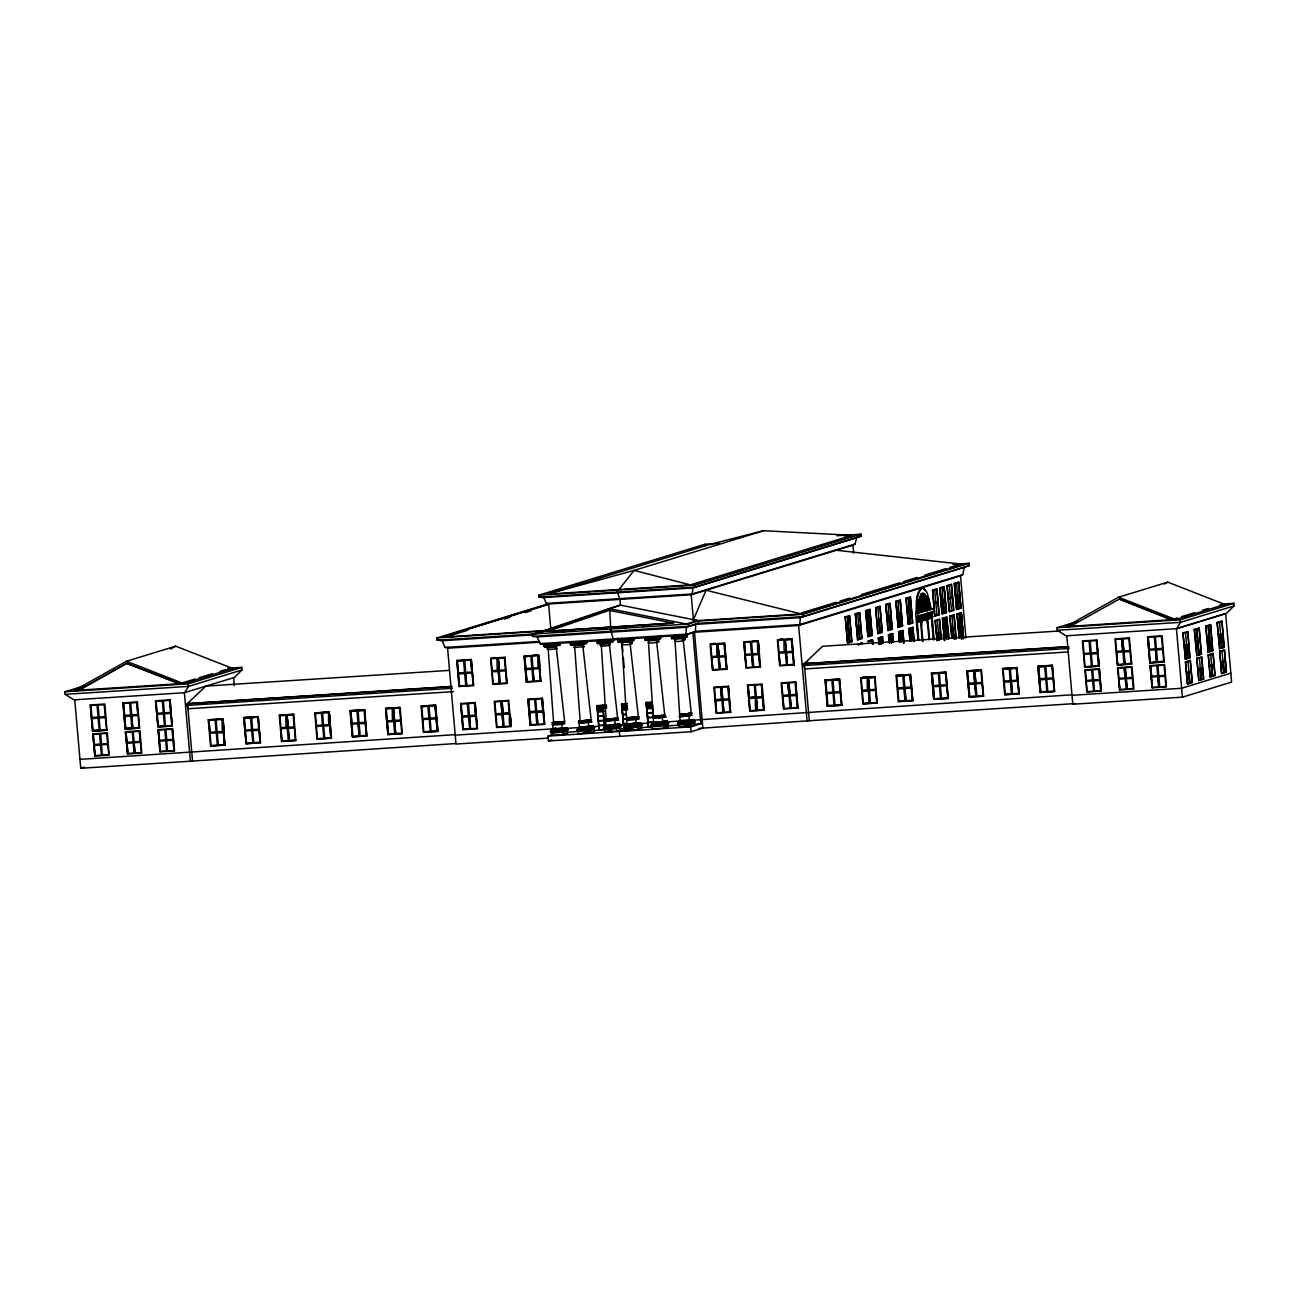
<?xml version="1.0" encoding="UTF-8"?>
<svg xmlns="http://www.w3.org/2000/svg" width="1299" height="1299" viewBox="0 0 1299 1299"><rect width="100%" height="100%" fill="white"/><g stroke="black" fill="none" stroke-linecap="round" stroke-linejoin="round"><path stroke-width="1.5" d="M918.036 640.326L915.698 613.615C917.175 606 914.447 594.309 921.364 588.155L923.735 588.317L927.21 592.88L931.318 608.987L916.785 613.453C917.159 605.172 915.519 594.357 922.03 588.106M919.806 599.294L921.121 594.357L919.01 599.765L917.662 613.096M550.922 732.246L563.571 731.954L563.734 730.817L567.972 729.518L563.734 731.418L550.516 731.678M690.873 722.617L677.656 723.462L695.29 721.302L694.364 720.507L678.24 722.471L677.477 723.478L690.971 722.634L690.451 721.708M551.377 732.75L551.718 735.38L563.636 734.601L567.452 733.432L567.306 730.769M577.925 731.028L578.25 733.659L590.168 732.88L593.984 731.71L593.854 729.048M606.617 705L596.858 705.633L599.018 730.33L598.953 725.735L604.23 725.394L604.782 731.954L616.7 731.175L620.516 730.006L620.386 727.343M625.436 727.943L625.761 730.59L637.695 729.827L641.511 728.658L641.381 725.995M651.984 726.238L652.309 728.869L664.227 728.122L668.043 726.937L667.913 724.29M678.516 724.517L678.841 727.164L690.759 726.401L694.575 725.232L694.445 722.569M918.685 599.781L918.02 608.435M594.504 727.813L590.152 729.697L577.048 729.973M621.052 726.092L616.684 727.976L616.7 731.175M642.031 724.745L637.679 726.644L624.575 726.888M668.579 723.04L664.211 724.923L664.227 728.122M695.111 721.318L690.695 723.77L678.046 724.014M555.663 646.074L555.501 644.19L544.947 644.889L545.109 646.772L559.041 645.035M582.196 644.369L582.033 642.485L571.479 643.167L571.641 645.051L584.03 643.638M608.744 642.648L608.565 640.764L598.027 641.462L598.189 643.346L608.744 642.648L612.121 641.609L611.618 640.732M629.43 640.358L629.56 639.433L619.006 640.098L619.168 641.982L629.723 641.3L629.43 640.358L619.542 640.975M655.963 638.637L656.109 637.712L645.554 638.377C645.1 645.441 644.077 633.344 645.717 640.261L656.271 639.595L655.963 638.637L646.285 639.238M682.803 637.874L682.641 636.007L672.086 636.672C671.632 643.736 670.609 631.623 672.249 638.556C696.15 634.675 681.017 644.012 674.798 640.797M918.101 603.678L918.669 600.122M962.738 574.596L799.778 624.575L695.355 631.314L694.316 632.272L798.771 625.485L960.513 575.895L962.738 574.596L964.361 567.322L969.216 565.617L969.005 563.328L952.995 564.367M594.211 728.447L589.99 730.233L577.454 730.525M620.743 726.726L616.522 728.528L603.986 728.82M641.738 725.394L637.517 727.18L637.695 729.827M668.271 723.673L664.049 725.475L651.513 725.735M694.819 721.968L690.581 723.754L690.759 726.401M718.883 543.372L704.87 544.281L538.776 595.202L538.955 597.199L543.729 597.572L546.359 603.386L548.616 603.986L691.214 594.78L852.956 545.19L855.067 544.037L856.642 537.721L861.237 536.178L861.058 534.198L837.043 535.74M605.155 720.929L618.324 719.792L615.888 719.695M573.622 642.356L575.327 642.242M600.154 640.651L601.859 640.537M621.036 639.287L621.815 638.426M1176.829 628.651L1180.499 622.335L1180.271 619.769L1233.823 603.337L1234.05 605.919L1226.402 613.453L1176.829 628.651L1066.008 635.812L1057.224 630.291L1056.996 627.726L1078.04 621.279M626.638 717.665L638.361 716.837L630.064 643.102M679.848 714.466L691.328 713.557L683.144 639.676M616.944 717.974L618.178 718.087L605.854 719.159M667.637 722.244L667.54 721.221L663.724 722.39L664.438 724.339L650.945 725.199L651.692 724.192L667.832 722.212L668.741 723.023L664.325 724.923L651.124 725.183M918.523 621.36L918.084 616.392L919.286 616.018L919.724 620.987L917.873 622.107L917.37 616.424L917.435 622.237L916.444 622.302L931.838 617.577L933.656 639.644M922.209 620.224L920.358 621.344L919.854 615.661L921.77 615.255L921.559 620.971M924.953 619.379L923.102 620.5L922.599 614.833L924.515 614.411L924.303 620.126M927.502 618.6L925.651 619.72L925.148 614.037L927.064 613.631L926.853 619.347M930.311 617.739L928.46 618.844L927.973 613.177L929.889 612.771L929.678 618.486M933.039 616.895L931.188 618.015L930.685 612.349L932.601 611.926L932.39 617.642L917.435 622.237M652.634 717.957L665.949 716.886M665.884 716.756L652.959 718.055M227.634 668.303L241.776 667.394L242.004 669.959L234.356 677.493L184.377 692.676L190.385 761.214L80.733 768.277L74.741 699.755M698.911 728.382L809.293 720.734L804.292 663.627L822.624 646.269L1060.081 630.941M548.941 630.275L532.265 634.074L532.46 636.364L537.25 636.9L539.962 643.638L542.235 644.385L684.833 635.179L695.355 631.314L695.826 624.364L698.148 623.374L802.961 616.603L969.216 565.617M547.415 646.106L547.188 648.558L548.616 648.851M649.208 642.356C643.719 643.378 662.36 643.476 658.041 640.066M920.439 594.633L922.485 593.318L922.631 598.449M548.129 648.542L553.601 722.455M564.692 721.432L552.708 722.682L554.592 722.114M574.661 646.837L580.133 720.734M582.861 646.106L591.159 719.955L578.428 721.059L579.874 720.604M609.507 644.775C613.518 645.181 596.144 647.405 601.275 644.953L606.113 719.175M73.946 690.662L126.506 661.256L175.69 646.171L232.781 668.498L183.581 683.583L179.23 683.859L126.685 663.318L78.297 690.386L73.946 690.662L79.629 688.925M127.334 663.107L78.947 690.175L179.895 683.664L126.685 663.318M170.445 649.11L175.69 646.171M1065.992 626.621L1118.553 597.215L1167.752 582.131L1224.827 604.457L1175.627 619.542L1171.276 619.818L1119.381 599.066L1171.942 619.623L1065.992 626.621L1071.675 624.884M1070.344 626.329L1119.381 599.066M1164.245 584.095L1167.752 582.131M621.166 640.894L620.727 641.674L629.869 641.089M647.487 640.748L656.482 640.375M626.605 723.965L639.79 722.861M679.669 720.539L693.017 719.549M573.427 645.538L584.241 644.726M573.59 647.454L584.404 646.642L582.975 646.48M610.774 643.005C593.448 647.194 598.904 641.511 609.816 642.274M605.61 725.329L618.795 724.209M664.406 714.921C668.141 715.652 651.189 717.194 654.241 715.879M688.616 713.265L692.27 713.346L680.043 714.32M548.503 629.642L620.419 605.123L697.774 620.516L686.424 624.007L609.069 608.614L535.269 633.766L546.619 630.275M673.824 623L548.032 631.233L609.686 610.238L610.839 628.878M548.032 604.23L441.79 637.208L545.986 630.47L550.841 628.846M552.578 724.209C551.182 725.816 568.101 724.111 564.01 723.105M630.502 643.427L632.093 643.33L631.947 641.674M657.034 641.706L658.755 641.706L658.301 639.952M682.462 640.017C690.987 638.004 676.519 638.946 673.889 639.238M637.03 716.788L638.247 716.983L631.558 717.86M653.835 715.928L664.779 715.278L656.596 641.397M563.263 723.754L561.801 724.209L562.207 728.82M551.296 730.671L551.214 729.648L555.03 728.479M555.94 728.528L553.001 729.437L552.595 724.81M579.533 727.716L579.127 723.105L582.082 722.195L578.38 722.926L592.035 721.773L578.591 722.78L582.796 721.919M551.214 729.648L566.949 727.7L567.03 728.723M563.831 730.817L568.15 729.502L567.225 728.69L551.101 730.704L550.338 731.71L563.831 730.817L563.133 728.869M563.62 731.402C574.174 729.616 560.762 730.038 563.636 734.601M567.273 731.402L551.539 733.35M577.828 728.966L577.746 727.943L593.481 725.979L593.578 727.002M616.343 720.328L618.568 720.052L604.912 721.205M593.805 729.681L567.972 732.327M616.749 724.956L615.271 725.394L614.865 720.783M604.279 726.222L620.013 724.274L620.11 725.297M625.355 725.881L625.274 724.858L627.173 724.274M604.782 731.954L608.598 730.785M620.337 727.976L593.237 730.688M624.754 727.472L627.011 726.823M625.274 724.858L641.008 722.926L641.105 723.949M624.981 727.44L627.368 727.359M627.498 727.976L625.598 728.56L641.333 726.628M625.761 730.59L629.577 729.421M651.903 724.16L651.806 723.153L655.622 721.968M650.945 725.199L653.235 724.533M682.689 715.684L678.987 716.415L684.362 715.505M667.865 724.923L652.13 726.839M678.435 722.455L678.338 721.432L680.254 720.848M692.286 719.727L689.347 720.636L688.941 716.009L691.896 715.099M690.272 720.669L694.088 719.5L694.169 720.523L690.354 721.692L690.272 720.669L678.338 721.432M678.841 727.164L680.741 726.579M694.397 723.202L678.663 725.134M241.776 667.394L188.225 683.81L188.436 686.392L184.783 692.692L73.962 699.852L65.177 694.348L64.95 691.766L84.078 685.904M78.297 690.386L82.779 689.006M90.297 705L92.651 731.126L107.038 730.2L92.586 731.142L90.297 705L104.829 704.026L106.973 730.217M104.18 704.659L105.284 716.593L99.13 717.016L98.091 705.048L104.245 704.643M179.23 683.859L195.191 678.971M199.023 677.802L212.403 673.694M220.051 671.356L225.799 669.586M227.715 669.001L232.781 668.498M122.918 702.889L137.434 701.915L139.578 728.106L125.191 729.031L122.983 702.873L125.191 729.031M123.502 703.409L129.673 703.003L130.647 714.97L124.558 715.376L123.502 703.409L124.558 715.376M242.004 669.959L188.436 686.392L65.177 694.348M136.801 702.548L137.905 714.499L136.801 702.548L130.696 702.938L131.751 714.905L137.905 714.499M98.123 718.201L99.179 730.152L93.073 730.558L92.034 718.591L98.188 718.168M105.43 717.616L106.486 729.794L100.169 730.217L99.097 718.022L105.495 717.584M162.229 700.908L163.333 712.859L157.179 713.265L156.124 701.298L162.294 700.892M170.055 699.804L172.199 725.995L170.055 699.804L155.523 700.778L157.958 726.888L172.264 725.979L157.958 726.888L155.588 700.762M124.655 716.48L130.809 716.074L131.8 728.057L125.694 728.447L124.655 716.48L125.694 728.447M131.719 715.911L138.116 715.489L139.172 727.667L132.79 728.106L131.719 715.911L132.79 728.106M93.073 730.558L99.244 730.135M453.578 691.62L187.965 708.767L186.553 703.733L451.11 686.424M547.756 594.098L709.498 544.508L763.552 530.723L852.095 535.302L690.354 584.891L547.756 594.098L634.107 570.407L763.552 530.723M92.814 733.854L94.827 756.067L109.148 755.157L107.346 732.88L92.814 733.854L94.908 756.034M99.503 733.903L100.396 744.067L94.291 744.457L93.414 734.292L99.568 733.886M106.697 733.432L107.59 743.613L101.484 744.002L100.672 733.805L106.762 733.415M131.8 728.057L125.759 728.43M125.435 731.759L127.529 753.94L141.77 753.047L139.967 730.785L125.435 731.759L127.529 753.94M126.019 732.198L132.189 731.775L133.083 741.94L126.912 742.362L126.019 732.198L126.912 742.362M139.578 728.106L125.337 728.999M532.671 634.886L442.196 640.732L437.146 640.228L436.951 637.923L547.139 604.132M441.79 637.208L547.821 604.684M446.434 636.786L467.64 630.291M504.272 619.055L510.052 617.285M525.462 612.56L531.242 610.79M139.383 731.305L140.211 741.502L134.106 741.891L133.212 731.727L139.383 731.305L140.276 741.485M158.316 726.336L164.486 725.93L163.43 713.963L157.276 714.385L158.316 726.336L164.421 725.946M100.478 745.009L101.436 755.157L95.265 755.58L94.372 745.415L100.543 744.993M158.056 729.648L172.588 728.674L174.537 750.903L160.004 751.877L158.121 729.632L160.004 751.877M172.442 728.723L174.391 750.936M126.993 743.304L133.164 742.882L133.976 753.079L127.887 753.469L126.993 743.304L127.951 753.452M134.073 742.752L140.454 742.314L141.299 752.706L134.982 753.111L134.073 742.752L135.047 753.095M208.246 719.857L210.535 746.016L224.922 745.09L222.778 718.899L208.327 719.841L222.778 718.899M208.928 720.36L215.082 719.955L216.072 731.922L209.983 732.327L208.928 720.36L215.082 719.955M442.196 640.732L445.037 647.47L449.405 647.6M216.121 719.89L222.275 719.484C221.025 750.725 229.809 711.592 216.121 719.89L217.177 731.857L223.331 731.451M102.361 755.222L108.743 754.784L107.833 744.424L101.452 744.847L102.426 755.19M166.727 739.781L172.881 739.375L172.004 729.21L165.834 729.616L166.792 739.764M165.72 740.803L166.597 750.968L160.508 751.358L159.615 741.193L165.785 740.787M80.733 768.277L84.516 767.124M244.407 718.071L250.561 717.665L251.535 729.632L245.446 730.038L244.472 718.055L250.561 717.665M173.011 740.235L173.92 750.595L167.587 751.001L166.694 740.641L173.076 740.219M251.665 717.584L257.754 717.194L258.728 729.177L252.639 729.567L251.665 717.584L257.754 717.194M620.419 605.123L609.069 608.614L609.231 610.368L673.369 623.13M209.983 732.327L208.993 720.344M538.776 595.202L694.965 585.118L861.058 534.198M548.032 631.233L671.794 623.13M456.842 660.395L459.132 686.538L456.907 660.379L471.375 659.421L473.664 685.563L459.132 686.538M856.642 537.721L692.822 587.944L543.729 597.572M279.188 715.278L293.72 714.304L295.863 740.511L281.477 741.437L279.334 715.246L293.72 714.304M223.428 732.555L224.402 744.538L218.313 744.928L217.274 732.977L223.428 732.555L224.467 744.522M457.443 660.915L463.597 660.509L464.587 672.492L458.482 672.882L457.508 660.899L463.597 660.509M279.935 715.765C293.542 707.549 284.773 746.568 285.959 715.392L279.935 715.765L280.909 727.749L287.079 727.326M471.846 672.005L465.675 672.411L464.701 660.428L470.79 660.038L471.846 672.005L470.79 660.038M287.063 715.311L293.217 714.905L294.207 726.888L288.102 727.278L287.063 715.311L293.217 714.905M471.228 659.47L473.518 685.612M855.067 544.037L692.27 593.968L546.359 603.386M251.746 730.623L252.802 742.817L246.485 743.223L245.479 731.012L251.811 730.606M491.152 658.723C504.743 650.507 495.991 689.525 497.176 658.349L491.152 658.723L492.126 670.706L498.28 670.3M258.826 730.282L259.946 742.232L253.776 742.638L252.737 730.688L258.891 730.265M314.813 712.956L329.199 712.014L331.472 738.173L316.956 739.147L314.813 712.956L329.199 712.014L331.342 738.205M315.332 713.492L321.502 713.086L322.477 725.053L316.388 725.459L315.397 713.476L321.502 713.086M210.535 746.016L225.068 745.041M322.525 713.021L328.696 712.615C327.348 743.889 336.246 704.724 322.525 713.021L323.581 724.988L329.735 724.582M504.873 657.294L507.162 683.436L492.776 684.378L490.632 658.187L505.019 657.245M504.369 657.895L505.408 669.846L499.319 670.235L498.28 658.284L504.434 657.862L498.28 658.284L499.384 670.219M543.648 645.928C545.629 640.699 545.71 651.026 543.826 645.863M545.109 646.772L557.011 645.294M280.893 728.739L287.274 728.317L288.346 740.511L281.948 740.933L280.893 728.739L281.948 740.933M288.102 727.278L287.128 715.294M555.063 645.181L556.654 643.914L555.128 644.353L556.199 646.723L556.979 644.629M557.044 645.051L560.421 644.012L559.301 642.453M464.669 673.596L465.724 685.563L459.635 685.953L458.579 673.986L464.75 673.58M465.643 673.418L466.714 685.612L465.643 673.418L472.04 672.996L473.047 685.206L466.714 685.612M288.199 728.398L294.37 727.976L295.344 739.959L289.255 740.349L288.199 728.398L289.32 740.333M540.936 681.228L526.404 682.202L524.13 656.06L538.647 655.086L540.79 681.277L538.647 655.086M524.715 656.58L530.885 656.157L531.859 668.141L525.77 668.53L524.715 656.58L530.885 656.157M350.811 711.202L356.965 710.78L357.956 722.764L351.85 723.17L350.811 711.202L356.965 710.78M246.096 743.694L260.547 742.752L258.111 716.642L243.725 717.568L246.096 743.694L260.401 742.801L258.257 716.61L243.725 717.568L246.16 743.678M531.973 656.092C545.58 647.876 536.812 686.895 538.013 655.719L531.973 656.092L532.963 668.076L539.117 667.654M570.18 644.207C572.177 638.994 572.242 649.305 570.358 644.158M190.385 761.214L456.095 743.531M573.573 643.573L571.982 644.06L581.871 643.411M571.641 645.051L573.346 644.531M358.004 710.732L364.158 710.326L365.149 722.309L359.044 722.699L358.069 710.715L364.158 710.326M352.419 736.858L350.129 710.699L364.662 709.725L366.805 735.916L352.419 736.858L350.21 710.683L364.662 709.725M581.611 643.46C583.592 638.231 583.673 648.558 581.79 643.411M583.576 643.33L586.969 642.291L586.563 641.17M498.313 671.421L499.433 683.371L498.313 671.421L492.224 671.827L493.263 683.777L499.433 683.371M596.712 642.502C598.709 637.273 598.774 647.6 596.891 642.437M505.62 670.836L506.74 683.014L505.62 670.836L499.287 671.242L500.359 683.436L506.74 683.014M329.767 725.703L330.888 737.653L329.767 725.703L323.678 726.109L324.718 738.059L330.888 737.653M598.189 643.346L601.567 642.307M386.274 708.913L392.444 708.491C391.096 739.781 399.995 700.616 386.274 708.913L387.329 720.88L393.483 720.458M281.623 741.388L296.01 740.462M618.356 638.296L613.534 639.79L610.351 629.025M608.143 641.755C610.14 636.526 610.205 646.837 608.322 641.69M610.124 641.625L613.29 639.79M525.77 668.53L524.78 656.547M400.124 707.435L385.608 708.41L387.881 734.568L402.268 733.626L387.963 734.536L385.608 708.41L400.124 707.435L402.268 733.626M399.572 708.052L400.612 720.019L394.523 720.409L393.467 708.442L399.637 708.036L393.467 708.442L394.587 720.393M525.868 669.651L532.022 669.229L533.012 681.212L526.907 681.602L525.868 669.651L526.972 681.585M351.85 723.17L350.876 711.186M619.168 641.982L620.857 641.462M532.931 669.082L539.329 668.644L540.384 680.838L534.003 681.261L532.931 669.082L534.003 681.261M358.151 723.754L359.287 735.932L358.151 723.754L351.899 724.144L352.89 736.354L359.287 735.932M631.005 640.277L629.398 638.978L630.145 641.966L631.005 640.277L634.35 639.254M631.411 640.78L633.1 640.277L632.597 639.384M437.146 640.228L688.454 623.991L697.953 621.084L802.75 614.313L969.005 563.328M365.246 723.413L366.286 735.38L360.196 735.77L359.141 723.803L365.311 723.397M421.071 706.12L435.603 705.146L437.893 731.305L435.538 705.178L421.071 706.12L423.36 732.279L437.747 731.337L423.506 732.23M421.753 706.624L427.907 706.201L428.881 718.185L422.792 718.591L421.818 706.607L427.907 706.201M317.086 739.099L331.472 738.173M435.1 705.747L428.946 706.153L435.1 705.747L436.139 717.697L435.035 705.763M645.717 640.261L656.401 639.384M657.538 638.572C657.294 635.552 654.306 638.069 655.946 639.822C657.115 640.066 662.36 637.679 660.038 636.023M387.297 721.871L388.369 734.065L387.297 721.871L393.678 721.448L394.685 733.659L388.369 734.065M659.648 638.556L657.96 639.076L658.463 641.868M394.62 721.513L395.659 733.48L394.62 721.513L400.774 721.107L401.813 733.074L395.659 733.48M526.404 682.202L524.195 656.027M672.833 637.533L682.495 636.932M460.755 703.49L475.142 702.548L477.35 728.723L462.899 729.681L460.674 703.506L463.045 729.632M684.833 635.179L694.494 632.223L702.873 728.122L691.052 731.743L548.454 740.95L548.016 736.078L553.13 734.52M684.07 636.851C683.842 633.831 680.838 636.348 682.478 638.101C683.647 638.345 688.908 635.958 686.586 634.318M467.299 703.652L468.354 715.619L462.265 716.009L461.21 704.042L467.364 703.636M475.142 702.548L477.431 728.707M474.557 703.165L475.548 715.148L469.459 715.538L468.468 703.555L474.557 703.165L475.613 715.132M429.011 706.136L430.05 718.103M436.172 718.834L437.292 730.785L436.172 718.834L430.148 719.208L431.138 731.191L437.292 730.785M500.943 701.476L502.063 713.427L500.943 701.476L494.854 701.882L495.893 713.833L502.063 713.427M502.047 701.411L508.201 700.989L509.192 712.972L503.086 713.378L502.047 701.411L503.151 713.346M508.64 700.421L511.075 726.531L496.543 727.505L494.253 701.346L508.786 700.388M801.467 612.933L836.166 602.298M840.015 601.112L849.66 598.157M861.221 594.617L899.769 582.796M903.617 581.611L917.11 577.47M924.823 575.116L946.029 568.605M949.878 567.419L959.523 564.464M693.325 620.857L801.321 613.989L963.241 564.334L836.394 550.273M527.897 699.187L530.187 725.329L527.962 699.154L542.43 698.212L544.719 724.355L530.187 725.329M528.498 699.706L534.652 699.284L535.643 711.267L529.537 711.657L528.498 699.706L529.602 711.641M475.743 716.139L476.879 728.317L470.498 728.739L469.491 716.528L475.807 716.122L469.426 716.545L470.563 728.723M710.699 644.564L716.869 644.158C715.619 675.399 724.404 636.266 710.699 644.564L711.755 656.531L717.909 656.109M964.361 567.322L800.363 617.61L695.826 624.364L686.343 627.271L537.25 636.9M542.284 698.261L544.573 724.404M541.845 698.83L542.836 710.813L541.845 698.83L535.691 699.235L536.731 711.202L542.901 710.78M724.485 643.119L726.92 669.212L724.55 643.102L710.098 644.044L712.388 670.187L726.92 669.212M723.998 643.703L725.037 655.67L718.948 656.06L717.892 644.109L724.063 643.687L717.892 644.109L719.013 656.044M502.161 714.531L503.135 726.514L497.046 726.904L496.056 714.921L502.161 714.531L503.2 726.498M503.07 714.369L509.452 713.947C508.185 745.821 517.164 705.795 503.07 714.369L504.126 726.563L510.523 726.141M743.889 641.836L758.275 640.894L760.564 667.053L746.032 668.027L743.807 641.852L746.178 667.978M744.343 642.388L750.497 641.982L751.488 653.965L745.399 654.355L744.343 642.388L750.497 641.982M751.536 641.933L757.69 641.511C756.44 672.752 765.225 633.636 751.536 641.933L752.592 653.884L758.746 653.478M529.635 712.778L530.755 724.712L536.844 724.322L535.805 712.355L529.635 712.778L530.755 724.712M711.722 657.538L712.859 669.699L719.175 669.294L718.12 657.099L711.722 657.538L712.859 669.699M845.227 616.879L849.546 615.596L851.835 641.738L847.516 643.021L845.227 616.879L847.516 643.021M855.375 613.761L859.678 612.495L861.968 638.637L857.665 639.904L855.375 613.761L857.665 639.904M865.507 610.66L869.827 609.377L872.116 635.52L867.992 636.786L865.719 610.644M875.64 607.542L879.959 606.276L882.248 632.418L877.929 633.701L875.64 607.542L877.929 633.701M885.788 604.441L890.091 603.158L892.381 629.317L888.078 630.583L885.788 604.441L888.078 630.583M895.92 601.323L900.239 600.057L902.529 626.199L898.21 627.482L895.92 601.323L898.21 627.482M906.053 598.222L910.372 596.939L912.661 623.098L908.342 624.364L906.053 598.222L908.342 624.364M932.536 590.055L936.855 588.772L939.145 614.93L934.825 616.197L932.536 590.055L934.825 616.197M939.81 587.814L944.129 586.547L946.419 612.69L942.1 613.972L939.81 587.814L942.1 613.972M947.085 585.589L951.404 584.323L953.693 610.465L949.374 611.732L947.085 585.589L949.374 611.732M954.359 583.365L958.678 582.082L960.968 608.224L956.649 609.507L954.359 583.365L956.649 609.507M536.714 712.209L543.096 711.771L544.102 723.981L537.77 724.404L536.714 712.209L543.096 711.771M719.045 657.18L725.199 656.758L726.19 668.741L720.084 669.131L719.045 657.18L720.149 669.115M777.987 640.228L784.141 639.806C782.81 671.096 791.692 631.915 777.987 640.228L779.027 652.179L785.197 651.773M785.181 639.758L791.335 639.352L792.325 651.319L786.22 651.725L785.181 639.758L791.335 639.352M919.562 599.277L926.869 597.361L930.1 609.361L928.98 609.426L929.288 604.977M791.919 638.735L794.062 664.926L791.919 638.735L777.387 639.709L779.676 665.851L794.209 664.877M919.822 612.316L918.393 599.911L926.414 597.296L923.946 593.497L926.869 597.361M745.399 654.355L744.408 642.372M917.76 603.694L927.746 600.723L929.775 609.393M751.748 654.94L752.754 667.15L746.438 667.556L745.366 655.362L751.748 654.94L752.819 667.118M918.068 603.921L918.442 612.657L917.744 603.954L927.811 600.934L928.574 609.637M758.843 654.599L759.818 666.566L753.729 666.972L752.689 655.005L758.843 654.599L759.883 666.549M597.134 705.682L598.043 716.09L603.386 715.733L602.476 705.325M537.77 724.404L536.779 712.177M917.744 608.322L928.882 604.896L927.924 601.258M859.548 638.881L858.477 626.686L860.717 626.167L856.885 627.222M870.655 623.065L866.823 624.137L867.878 636.315L871.905 635.016L870.655 623.065L868.625 623.569L869.697 635.763L868.82 623.569M889.101 617.35L890.172 629.544L888.906 617.366L891.13 616.846L887.298 617.902M901.068 613.745L897.236 614.8L898.291 626.995L902.318 625.696L901.068 613.745L899.038 614.248L900.11 626.443L899.233 614.232M597.313 707.029L602.59 706.688M602.963 705.308L603.921 715.7M848.556 629.788L849.611 641.966L848.344 629.788L850.585 629.268L846.737 630.34M878.968 620.451L880.024 632.645L878.757 620.467L880.998 619.948L877.15 621.003M909.381 611.131L910.437 623.325L909.17 611.147L911.411 610.627L907.563 611.683M603.142 706.656L606.665 706.542M779.01 653.186L785.392 652.764L786.463 664.958L780.066 665.38L779.01 653.186L780.066 665.38M786.22 651.725L785.246 639.741M602.671 708.328L597.394 708.556L602.736 708.312M603.207 708.166L606.795 707.923L603.272 708.264M597.524 710.098L602.866 709.741L597.572 710.082M786.317 652.829L792.487 652.423L793.527 664.374L787.373 664.796L786.317 652.829L787.373 664.796M917.776 612.868L929.386 609.312L928.931 605.123L917.727 608.549L917.711 612.884M597.719 711.625L605.22 711.186M624.04 728.512L621.555 704.026L622.773 714.482L626.329 714.239M597.67 711.868L603.012 711.511M915.698 613.615L933.478 608.744L933.737 611.748L916.948 616.554M622.01 705.422L627.303 705.211M918.588 616.051L919.854 615.661M921.072 615.304L922.599 614.833M923.816 614.459L925.148 614.037M926.366 613.68L927.973 613.177M930.685 612.349L929.889 612.771M652.13 726.709L648.298 727.148L646.139 702.45L647.357 712.907L652.666 712.55L651.757 702.142M622.416 710.017L627.644 709.692M603.905 716.074L604.327 720.279M646.593 703.863L651.887 703.636M652.244 702.126L652.764 708.085M646.675 705.373L652.001 705.016L646.74 705.471M598.449 720.669L603.791 720.312L603.418 716.09L598.076 716.447L598.498 720.653M604.295 720.653L604.749 725.004M646.999 708.442L652.553 708.134M872.49 639.822L868.17 641.105L872.49 639.822L872.847 643.849M879.033 644.483L878.303 637.988L882.427 636.737L883.044 643.297M888.451 634.886L892.77 633.62L888.451 634.886L889.149 642.924M899.46 641.836L898.583 631.785L902.902 630.502L903.958 642.567M913.765 639.969L909.982 641.138L908.715 628.667L912.84 627.401L914.269 641.479M936.969 640.618L935.199 620.5L939.518 619.233L941.272 639.335M944.422 640.391L942.473 618.275L946.792 616.993L948.725 639.124M951.826 638.215L949.748 616.035L954.067 614.768L956.178 638.897M959.133 637.939L957.022 613.81L961.341 612.527L963.631 638.686M878.303 637.988L882.622 636.721M898.583 631.785L902.902 630.502M908.715 628.667L913.035 627.401M862.033 643.557L860.295 644.093L862.244 643.541M872.181 640.439C868.089 641.397 875.542 639.124 872.522 644.434M880.251 637.971L878.514 638.507L882.524 637.322L880.251 637.971L880.787 643.947M891.617 642.729L890.708 634.756C896.683 633.003 884.619 636.607 890.594 634.854L891.293 642.826M900.532 631.752L898.794 632.288L902.789 631.103L900.532 631.752L901.603 641.706M910.664 628.635L908.927 629.171L912.937 628.002L910.664 628.635L911.914 640.586L910.989 628.554M652.244 708.345L646.951 708.686M720.572 687.301L721.676 699.235L720.572 687.301L714.482 687.691L715.522 699.658L721.676 699.235M721.676 687.236L727.83 686.814L728.804 698.797L722.715 699.187L721.676 687.236L722.78 699.171M548.454 740.95L551.831 739.91M728.414 686.197L730.558 712.388L728.414 686.197L713.882 687.171L716.171 713.33L730.704 712.355M1068.363 651.919L804.763 668.936L803.334 663.919L808.157 662.441M653.218 712.518L652.959 709.709M652.634 712.924L652.894 715.749M653.186 712.891L653.608 717.097M747.526 684.995L749.815 711.154L747.591 684.979L762.058 684.037L764.332 710.18L749.815 711.154M748.127 685.531L754.281 685.109L755.255 697.092L749.166 697.482L748.127 685.531L749.231 697.466M652.699 712.907L647.357 713.265L647.779 717.47M761.474 684.654L762.448 696.621L756.359 697.027L755.304 685.06L761.474 684.654L762.513 696.605M653.105 717.486L647.763 717.844L648.201 722.195M940.346 632.922L936.709 633.961M948.319 638.653C951.209 625.176 939.291 630.762 944.746 640.439M954.895 628.456L951.258 629.495M960.351 626.719L958.337 627.287L959.458 637.728M626.134 729.389L619.314 731.483L619.753 736.354M721.887 700.226L715.489 700.664L716.561 712.859L722.958 712.42L721.887 700.226L715.554 700.648L716.561 712.859M722.812 700.307L723.868 712.274L722.812 700.307L728.966 699.885L730.022 711.852L723.868 712.274M787.86 682.965L788.964 694.9L787.86 682.965L781.754 683.355L782.81 695.306L788.964 694.9M788.948 682.884L795.118 682.478L796.157 694.429L790.003 694.851L788.948 682.884L790.003 694.851M795.686 681.861L797.83 708.052L795.686 681.861L781.17 682.836L783.443 708.978L797.976 708.004M749.133 698.489L755.531 698.066C754.167 729.973 763.26 689.899 749.133 698.489L750.205 710.683L756.586 710.261M762.545 697.742L763.666 709.676L762.545 697.742L756.456 698.131L757.496 710.098L763.666 709.676M825.791 680.514L831.88 680.124L832.854 692.107L826.765 692.497L825.791 680.514L831.88 680.124M832.919 680.075L839.073 679.669L840.047 691.636L833.958 692.042L832.984 680.059L839.073 679.669M789.11 695.907L790.165 708.101L783.849 708.507L782.777 696.313L789.175 695.891L782.777 696.313L783.914 708.491M790.101 695.955L796.255 695.55L797.245 707.533L791.14 707.923L790.101 695.955L791.205 707.906M548.016 736.078L690.613 726.872L702.45 723.251M860.506 677.753L875.039 676.779L877.182 702.97L862.796 703.896L860.652 677.705L875.039 676.779M861.188 678.257L867.342 677.834C866.092 709.075 874.876 669.943 861.188 678.257L862.244 690.207L868.398 689.801M868.381 677.786L874.536 677.38L875.526 689.347L869.437 689.753L868.381 677.786L874.536 677.38M840.258 692.627L841.395 704.805L834.997 705.227L833.926 693.049L840.323 692.611M896.131 675.415L910.518 674.49L912.807 700.632L910.453 674.506L896.066 675.448L898.275 701.606L912.661 700.681L898.421 701.574M896.667 675.967L902.821 675.545L903.795 687.528L897.706 687.918L896.732 675.935L902.821 675.545M911.054 687.041L904.9 687.463L903.909 675.48L910.014 675.09L911.054 687.041L910.014 675.09M869.437 689.753L868.446 677.769M868.43 690.938L869.534 702.873L868.43 690.938L862.341 691.328L863.38 703.279L869.534 702.873M875.721 690.337L876.857 702.515L875.721 690.337L869.469 690.727L870.476 702.938L876.857 702.515M932.13 673.678L938.284 673.255L939.274 685.239L933.169 685.628L932.13 673.678L938.284 673.255M827.333 706.185L841.866 705.211L827.333 706.185L825.19 679.994L827.414 706.169M939.323 673.207L945.477 672.801L946.468 684.768L940.362 685.174L939.388 673.191L945.477 672.801M933.737 699.317L931.448 673.174L945.981 672.2L948.124 698.391L933.737 699.317L931.529 673.158L945.981 672.2M903.893 688.649L904.948 700.599L898.843 700.989L897.804 689.038L903.958 688.616M904.867 688.47L905.939 700.648L904.867 688.47L911.265 688.032L912.255 700.242L905.939 700.648M973.763 670.966L967.593 671.388L973.763 670.966L974.737 682.949L973.698 670.982M862.942 703.863L877.328 702.921M974.786 670.917L980.956 670.511L981.93 682.478L975.841 682.884L974.786 670.917L980.956 670.511M981.459 669.911L967.008 670.869L981.459 669.911L983.603 696.102L969.216 697.027L966.927 670.885L969.216 697.027M933.169 685.628L932.195 673.645M933.267 686.749L934.322 698.7L933.267 686.749L939.437 686.327L940.476 698.294L934.322 698.7M1002.39 668.595L1016.922 667.621L1019.066 693.812L1004.679 694.738L1002.536 668.547L1016.922 667.621L1019.066 693.812M1096.729 640.017L1099.165 666.127L1096.794 640.001L1082.343 640.943L1084.633 667.101L1099.084 666.143L1084.633 667.101M1003.137 669.066L1009.226 668.676L1010.216 680.66L1004.111 681.049L1003.137 669.066L1009.226 668.676M1016.419 668.222L1010.265 668.628L1016.419 668.222L1017.474 680.173L1016.354 668.238M1171.276 619.818L1177.673 617.853M1181.505 616.684L1194.885 612.576M1202.549 610.238L1208.281 608.468M1219.761 604.961L1224.827 604.457M967.658 671.356L968.713 683.323M975.841 682.884L974.851 670.901M1121.719 638.946L1122.693 650.929L1121.719 638.946L1115.565 639.368L1116.604 651.319L1122.758 650.913M974.835 684.07L975.955 696.004L974.835 684.07L968.745 684.459L969.785 696.41L975.955 696.004M1122.758 638.897L1128.912 638.491L1129.886 650.474L1123.797 650.864L1122.758 638.897L1123.862 650.848M1129.351 637.906L1131.77 664.016L1117.384 664.942L1114.964 638.848L1129.497 637.874M1234.05 605.919L1180.499 622.335L1057.224 630.291M982.141 683.469L983.262 695.647L982.141 683.469L975.809 683.875L976.88 696.069L983.262 695.647M1044.64 666.403L1045.679 678.37L1039.59 678.76L1038.534 666.809L1044.705 666.387L1038.534 666.809L1039.655 678.744M941.402 698.359L947.799 697.936L946.727 685.742L940.346 686.164L941.466 698.342M1045.727 666.338L1051.898 665.916L1052.872 677.899L1046.783 678.305L1045.792 666.322L1051.898 665.916M1052.255 665.38L1054.528 691.523L1040.223 692.432L1037.869 666.306L1052.385 665.332L1054.609 691.506L1040.142 692.448L1037.933 666.273L1052.385 665.332M1147.585 636.737L1149.859 662.88L1147.585 636.737L1162.102 635.763L1164.245 661.954L1149.859 662.88M1148.17 637.257L1154.34 636.851L1155.314 648.818L1149.225 649.224L1148.17 637.257L1149.29 649.191M1011.288 681.585L1012.408 693.763L1018.741 693.357L1017.669 681.163L1011.288 681.585L1012.408 693.763M1161.468 636.396L1162.508 648.363L1156.419 648.753L1155.363 636.786L1161.533 636.38M1116.572 652.325L1117.643 664.52L1116.572 652.325L1122.969 651.903L1123.96 664.114L1117.643 664.52M1182.951 632.954L1187.757 631.525L1190.046 657.684L1185.451 659.096L1182.951 632.954L1185.451 659.096M1194.349 629.463L1199.156 628.034L1201.445 654.176L1196.834 655.589L1194.349 629.463L1196.834 655.589M1205.748 625.972L1210.554 624.543L1212.844 650.685L1208.232 652.098L1205.748 625.972L1208.232 652.098M1217.131 622.481L1221.937 621.052L1224.226 647.194L1219.631 648.607L1217.131 622.481L1219.631 648.607M1123.895 651.968L1124.934 663.935L1123.895 651.968L1130.049 651.562L1131.039 663.545L1124.934 663.935M983.603 696.102L969.281 697.011M1039.687 679.88L1040.726 691.831L1039.687 679.88L1045.841 679.458L1046.815 691.441L1040.726 691.831M1092.329 666.046L1098.483 665.624L1092.329 666.046L1091.339 654.063L1097.428 653.657L1098.418 665.64M1053.067 678.89L1054.139 691.084L1047.822 691.49L1046.75 679.296L1053.132 678.874M1004.825 694.705L1019.212 693.763M1155.59 649.792L1156.581 662.003L1155.59 649.792L1149.193 650.214L1150.264 662.409L1156.646 661.987M1099.392 668.839L1101.195 691.1L1099.392 668.839L1084.86 669.813L1086.808 692.042L1101.341 691.068M1098.743 669.391L1099.636 679.556L1093.547 679.945L1092.654 669.781L1098.808 669.375M1117.254 664.991L1131.705 664.049M1131.039 663.545L1124.999 663.919M1124.171 667.751L1125.129 677.899L1124.171 667.751L1118.082 668.141L1118.959 678.305L1125.129 677.899M1125.275 667.686L1126.152 677.851L1125.275 667.686L1131.429 667.264L1132.322 677.428L1126.152 677.851M1086.354 680.416L1092.508 680.01L1091.615 669.829L1085.461 670.252L1086.419 680.4M1092.621 680.855L1093.596 691.214L1087.214 691.636L1086.305 681.277L1092.686 680.838M1157.555 661.824L1163.725 661.418L1162.67 649.451L1156.516 649.873L1157.555 661.824L1163.66 661.435M1150.102 665.608L1152.116 687.804L1166.437 686.895L1164.635 664.633L1150.102 665.608L1152.197 687.788M1150.687 666.03L1151.58 676.211L1150.687 666.03L1156.857 665.624L1157.685 675.805L1151.58 676.211M1164.245 661.954L1150.005 662.847M1199.058 654.29L1201.218 653.689L1198.766 654.501L1197.694 642.307L1199.269 654.274M1118.926 679.166L1125.307 678.744L1126.217 689.103L1119.835 689.525L1118.926 679.166L1119.835 689.525M1186.507 645.798L1187.562 657.992L1185.549 658.609M1187.871 657.781C1192.726 662.1 1182.09 627.937 1187.562 657.992M1209.288 638.799L1210.359 650.994L1208.33 651.627M1210.668 650.783C1215.507 655.118 1204.871 620.938 1210.359 650.994M1220.687 635.308L1221.742 647.503L1219.729 648.12M1222.05 647.292C1226.906 651.627 1216.27 617.447 1221.742 647.503M1185.24 659.096L1190.046 657.684M1196.639 655.605L1201.445 654.176M1208.021 652.114L1212.844 650.685M1219.42 648.623L1224.226 647.194M1126.233 678.792L1132.403 678.37L1133.296 688.551L1127.126 688.957L1126.233 678.792L1127.126 688.957M1185.484 661.824L1190.29 660.395L1192.238 682.625L1187.416 684.037L1185.484 661.824L1187.416 684.037M1196.866 658.333L1201.672 656.904L1203.621 679.133L1198.815 680.546L1196.866 658.333L1198.815 680.546M1208.265 654.826L1213.071 653.413L1215.02 675.626L1210.213 677.055L1208.265 654.826L1210.213 677.055M1219.664 651.335L1224.47 649.906L1226.418 672.135L1221.612 673.564L1219.664 651.335L1221.612 673.564M1157.864 676.649L1158.838 686.992L1157.864 676.649L1151.547 677.055L1152.457 687.415L1158.838 686.992M1066.788 635.714L1072.779 704.237L1074.906 703.587L809.293 720.734M1119.429 689.931L1133.962 688.957L1132.014 666.728L1117.481 667.702L1119.576 689.883M1189.852 682.819L1191.816 682.219M1200.244 669.131L1201.153 679.507L1199.123 680.124M1212.552 676L1211.431 665.656L1212.552 676L1210.522 676.633M1223.025 662.149L1223.934 672.509L1221.921 673.126M1230.835 673.158L1181.652 688.259L1072 695.322M1182.431 697.157L1231.614 682.072L1225.623 613.55L1176.423 628.635L1182.431 697.157L1072.779 704.237M564.221 721.724L552.887 722.715M579.792 720.718L582.537 721.026M590.282 720.149L591.159 719.955M626.784 719.37C624.462 721.27 644.531 718.899 637.127 718.347M679.702 714.239L691.441 713.411L689.396 713.297M547.512 647.097C545.239 648.282 560.454 646.772 556.264 646.285M547.675 649.013C545.288 650.393 562.97 648.217 555.339 648.233M583.884 643.849L573.086 644.661M621.572 642.307L620.695 642.583L630.892 641.933M684.492 637.354L673.791 638.247M552.919 724.306L552.091 724.355L564.74 723.299M626.995 719.516L639.352 718.477L637.793 718.509M556.329 647.811L564.627 721.676L551.896 722.78L554.072 722.276M606.406 718.883L605.009 719.224L617.642 718.379L609.393 644.385M654.144 715.765L652.471 716.252L661.207 715.911M622.676 644.06C617.366 644.564 634.821 646.188 631.931 641.69M589.454 720.312L579.419 721.01M608.046 642.696L606.26 642.924M555.923 728.171L552.221 728.901L565.731 727.635M628.326 641.43L626.394 641.657M621.912 643.736L626.589 717.892L639.205 716.772L636.981 716.642M683.696 715.376C671.047 716.967 693.861 716.334 691.344 714.905M580.685 644.531L575.782 644.921M687.626 714.158L684.638 714.434M545.986 630.47L549.282 630.145M679.474 638.231L675.707 638.442M658.09 716.139L664.568 715.035M604.165 643.119L605.204 643.037M558.992 723.543L563.734 723.283M633.441 723.04L635.195 722.91M651.887 640.034L648.331 640.017M559.674 723.299L562.824 723.121M709.498 544.508L713.46 544.249M844.171 535.805L852.095 535.302M857.226 536.438L861.237 536.178L695.144 587.116L692.822 587.944L692.27 593.968L691.214 594.78L693.487 620.792L697.125 620.711L693.439 619.639L706.071 590.233L801.321 613.989M957.217 564.724L963.241 564.334M538.955 597.199L695.144 587.116L694.965 585.118M958.678 582.082L960.968 608.224M951.404 584.323L953.693 610.465M951.095 584.94L947.507 586.076M949.358 585.459L950.283 597.508M944.129 586.547L946.419 612.69M936.855 588.772L939.145 614.93M936.547 589.389L932.942 590.542M934.695 590.006L935.735 601.973M922.647 598.693L923.345 611.163L922.128 593.529M923.67 593.692L924.742 610.725L923.589 593.627L921.868 593.497M925.44 594.877L923.621 593.529M910.372 596.939L912.661 623.098M910.063 597.556L906.475 598.709M957.363 595.299L956.632 583.235M900.239 600.057L902.529 626.199M921.235 598.855L920.52 594.52L923.946 593.497M952.135 596.891L948.546 598.043M919.903 599.261L919.335 596.679M919.513 599.57L920.926 611.975M898.177 601.21L898.908 613.258M952.232 598.011L948.595 599.05M928.168 600.788L927.421 600.739C923.849 583.965 930.425 633.214 926.187 597.524M942.814 599.748L942.084 587.7M888.256 604.295L888.987 616.359M937.586 601.356L933.997 602.509M937.683 602.46L934.046 603.515M879.959 606.276L882.248 632.418M879.65 606.893L876.062 608.046M877.913 607.429L878.838 619.461M869.827 609.377L872.116 635.52M929.061 605.772L929.386 609.312M436.951 637.923L541.748 631.168M868.706 622.578L867.976 610.514L868.495 622.594M561.038 631.687L565 631.428M602.639 629.008L606.601 628.748M622.432 627.726L626.394 627.466M642.242 626.443L646.204 626.183M911.102 609.523L907.514 610.676M857.843 613.631L858.574 625.68M931.074 608.906L933.478 608.744M928.655 609.604L927.486 600.966M926.479 610.27L924.742 595.007L926.09 597.313M958.548 608.468L957.477 596.273L958.743 608.468M849.546 615.596L851.835 641.738M532.46 636.364L688.649 626.28L698.148 623.374L697.953 621.084L694.868 620.922M849.237 616.213L845.649 617.366M921.007 611.959L919.578 599.553M953.287 609.962L949.666 611.244M951.55 610.498L950.413 598.498M931.675 611.878L933.737 611.748M944 612.933L942.928 600.739L944.194 612.917M961.341 612.527L963.436 638.686M938.739 614.427L935.118 615.71M936.985 614.963L935.865 602.963M880.69 618.844L877.101 619.996M957.022 613.81L959.344 637.923M445.037 647.47L539.41 641.381M954.067 614.768L955.983 638.913M447.441 648.201L539.864 642.193M953.758 615.385L950.17 616.538M949.748 616.035L952.021 638.215M952.021 615.921L952.946 627.953M926.09 618.048L932.39 617.642M946.792 616.993L948.53 639.124M539.962 643.638L685.872 634.221L686.343 627.271L688.649 626.28L688.454 623.991M553.601 643.508L557.125 643.281M574.856 642.144L581.903 641.674M601.405 640.423L604.912 640.196M942.473 618.275L944.552 640.456M939.518 619.233L941.077 639.352M939.209 619.85L935.621 620.987M545.45 645.782L555.339 645.132M598.53 642.356L608.403 641.706M935.199 620.5L937.164 640.602M937.358 620.467L938.398 632.418M912.255 622.594L908.634 623.877M910.518 623.13L909.673 611.163M850.277 628.18L846.688 629.333M1221.693 604.132L1233.823 603.337M900.369 626.248L899.525 614.265M890.237 629.349L889.182 617.382M888.354 630.096L892.186 628.797L890.935 616.846M960.026 625.745L959.49 613.664L960.221 625.728M881.842 631.931L878.221 633.198M954.797 627.336L951.209 628.489M880.105 632.451L879.261 620.484M464.636 660.46L470.725 660.054M945.477 630.21L944.941 618.129L945.672 630.194M869.957 635.568L869.112 623.585M940.249 631.801L936.66 632.954M859.824 638.67L858.769 626.719M857.941 639.417L861.773 638.134L860.523 626.183M64.95 691.766L188.225 683.81M1056.996 627.726L1180.271 619.769M851.43 641.251L847.809 642.534M849.692 641.787L848.848 629.804M449.324 670.381L205.843 686.099L187.494 703.441L192.496 760.548M1221.937 621.052L1224.031 647.211M1221.612 621.669L1217.569 622.968M1219.517 622.367L1220.557 634.334M1210.554 624.543L1212.633 650.702M1210.213 625.16L1206.17 626.459M1199.156 628.034L1201.234 654.193M1198.831 628.667L1194.771 629.95M1187.757 631.525L1189.852 657.684M1187.432 632.158L1183.373 633.441M1222.651 633.636L1218.608 634.919M1222.749 634.74L1218.657 635.925M1211.269 637.127L1207.209 638.426M804.292 663.627L1067.892 646.61M186.553 703.733L452.166 686.586M803.334 663.919L1068.963 646.772M1211.366 638.247L1207.258 639.433M186.699 705.422L452.312 688.275M803.48 665.591L1069.109 648.445M1199.87 640.618L1195.827 641.917M1199.967 641.738L1195.876 642.924M1188.471 644.109L1184.428 645.408M1186.523 644.71L1185.484 632.759M1188.569 645.23L1184.477 646.415M1224.47 649.906L1226.418 672.135M1224.129 650.458L1220.086 651.741M1222.034 651.14L1222.927 661.305M1213.071 653.413L1215.02 675.626M1196.931 655.118L1198.961 654.485L1197.889 642.307M1212.73 653.949L1208.687 655.232M1210.782 654.55L1211.529 664.812M903.844 675.496L909.949 675.107M1201.672 656.904L1203.621 679.133M1201.348 657.44L1197.288 658.739M1190.29 660.395L1192.238 682.625M1189.949 660.931L1185.906 662.23M1225.022 660.623L1220.963 661.905M1225.103 661.564L1221.011 662.766M1213.623 664.114L1209.58 665.397M1213.704 665.056L1209.613 666.257M1211.756 665.656L1212.649 675.821L1214.597 675.22M621.555 704.026L627.433 703.636M646.139 702.45L652.017 702.061M1202.225 667.605L1198.181 668.904M1200.276 668.206L1199.399 658.041M429.985 718.12L436.139 717.697M968.648 683.339L974.802 682.933M1017.474 680.173L1011.304 680.595L1010.33 668.612M1202.322 668.547L1198.214 669.764M627.417 706.575L622.091 706.932L627.433 706.705M1190.842 671.096L1186.783 672.395M1188.894 671.697L1188 661.532M1190.923 672.054L1186.831 673.255M622.383 710.261L625.956 710.017M1225.996 671.729C1220.638 676.6 1223.934 645.684 1223.934 672.509M626.362 714.596L622.773 714.84L623.179 719.045L626.719 718.818M1203.199 678.727C1197.857 683.583 1201.153 652.666 1201.153 679.507M553.13 722.894L556.865 722.65M579.679 721.189L591.646 719.808L590.314 719.825M606.211 719.467L617.691 718.25M647.73 717.486L653.072 717.129M352.5 736.825L366.951 735.884M933.819 699.3L948.27 698.342M559.219 723.673L562.905 723.429M626.751 719.175L623.179 719.419L623.585 723.787L627.141 723.543M579.127 723.105L588.333 722.488L588.739 727.115L591.694 726.206L589.275 725.881M1187.724 683.615L1189.754 682.998L1188.845 672.622M455.316 734.633L79.953 759.379M648.136 722.228L653.478 721.854M1072.113 694.803L692.708 720.214M589.502 726.255L593.481 725.979M614.054 724.663L620.013 724.274M627.173 723.9L623.585 724.144L624.007 728.512L627.547 728.284M653.511 722.212L648.169 722.585L648.591 726.937M455.218 735.153L553.488 728.804M565.666 728.414L579.273 727.537M590.948 726.774L598.725 726.271M619.655 724.923L623.358 724.68M640.586 723.575L648.006 723.088M667.426 721.838L679.101 721.091M599.31 730.119L604.457 729.324M620.013 728.966L627.661 728.447M640.943 727.602L652.244 726.872M667.783 725.881L679.458 725.118M695.014 724.111L700.843 723.738L692.87 632.71M562.711 733.919L567.452 733.432M584.047 732.36L590.006 731.97M583.283 732.604L591.224 732.084M607.835 731.012L611.797 730.752M548.243 738.108L455.998 744.051L447.603 648.152M622.383 639.059L625.907 638.832M675.464 635.633L682.495 635.179M634.675 717.633L626.784 717.892M659.827 717.162L663.513 716.934M658.723 717.957L662.409 717.73L662.799 722.341M679.734 716.593L688.941 716.009L679.734 716.593L679.978 719.435M663.578 721.465L667.54 721.221M651.806 723.153L663.724 722.39M625.209 727.976C631.882 727.943 636.835 727.505 642.209 724.728L641.3 723.933L625.16 725.897L624.397 726.904L637.89 726.06L637.192 724.095M637.533 728.918L641.511 728.658M664.065 727.196L668.043 726.937M684.638 725.865L694.575 725.232M628.813 729.648L632.792 729.405M663.302 727.44L667.264 727.18M683.875 726.092L691.815 725.589M660.59 716.788L663.675 716.626M551.085 646.545L547.999 646.545M614.2 724.257L615.807 724.176M661.353 716.918L662.977 716.837M623.39 641.852L624.316 641.82M609.069 719.305L605.772 719.256M603.174 643.167L601.648 643.2M689.006 713.378L691.328 713.557M616.798 719.857L617.821 719.873M664.698 721.075L666.468 721.27L652.812 722.39L656.515 721.676L653.608 722.926L653.316 719.727M637.338 716.723L638.361 716.837M616.359 718.071L616.846 718.12M591.662 725.865L578.899 727.31M674.895 635L676.016 636.542M633.246 637.695C635.714 638.085 633.571 642.956 632.467 639.79M690.354 584.891L634.107 570.407L619.055 589.502L616.879 590.168L619.915 599.391L620.435 605.399M1118.553 597.215L1175.627 619.542M126.506 661.256L183.581 683.583M684.882 640.066L685.271 638.572M631.801 643.492L631.639 641.576M923.086 588.35L924.839 589.973M585.378 643.541L586.369 643.898L586.969 642.291M685.856 637.062L686.846 637.419L687.447 635.828M558.651 644.937L559.837 645.619L560.421 644.012M659.129 638.458L660.314 639.14L660.915 637.533M927.843 600.82L925.099 594.893L926.414 610.303M611.585 641.121L612.901 642.193L613.501 640.586M603.597 728.252L616.798 727.992L616.392 726.466L604.181 727.278L603.418 728.284L621.214 726.076L620.305 725.264L616.294 726.466L616.197 725.443M928.119 597.069L929.029 600.479M929.483 602.2L930.198 606.097M1208.265 625.761L1209.158 637.825M1196.866 629.252L1197.775 641.316M960.513 575.895L965.953 637.971M961.682 638.702L960.14 626.735L961.406 638.913M957.769 596.306L958.824 608.273M959.295 613.68L960.334 625.647M954.229 638.946L952.865 628.96L953.628 637.663M953.076 628.943L954.034 638.962M946.792 639.173L945.591 631.184L946.403 638.15M943.22 600.771L944.259 612.738M944.746 618.145L945.786 630.112M945.883 631.217L946.581 639.189M945.834 672.249L948.124 698.391M939.339 639.417L938.316 633.425L938.933 640.391M938.528 633.409L939.128 640.375M932.162 617.561L934.095 639.514M931.399 612.3L931.838 617.269M931.399 617.707L933.331 639.741M928.671 613.128L929.11 618.113M927.6 609.929L926.512 597.508L918.734 599.894L919.741 612.349M927.778 618.827L929.532 638.848M928.996 639.693L927.843 626.589A8.184 2.533 86.3 0 0 925.667 619.428M925.862 614.005L926.301 618.973M922.193 593.464L923.735 611.115M923.313 614.784L923.735 619.753M920.845 594.504L921.137 598.888M920.569 615.629L920.991 620.597M922.923 641.56L921.77 628.456A8.882 2.76 86.3 0 1 922.615 620.37M920.52 621.052L922.258 641.073M918.344 600.138L919.416 612.365M918.101 613.469L918.361 616.473M917.208 622.14L918.783 640.098M916.883 622.156L918.361 640.245M912.84 627.401L914.074 641.495M911.184 628.537L912.239 640.488M908.326 598.092L909.251 610.14M908.927 628.651L910.177 641.121M902.691 630.518L903.844 643.07M902.594 631.119L903.633 643.086M901.051 631.639L901.928 641.609M900.84 631.655L901.717 641.625M898.989 632.272L899.866 642.242M898.794 631.769L899.655 642.258M892.559 633.62L893.355 642.193M892.445 634.237L893.144 642.209M890.4 634.854L891.098 642.826M888.857 635.373L889.377 641.365M888.646 634.87L889.36 642.924M882.427 636.737L882.833 643.314M880.771 637.858L881.29 643.833M880.576 637.874L880.982 643.931M878.514 637.988L879.244 644.466M872.279 639.839L872.733 644.418M867.764 610.53L868.82 622.497M852.956 545.19L853.654 553.195M847.5 616.749L848.426 628.797M802.75 614.313L802.961 616.603L800.363 617.61L799.778 624.575L798.609 625.533L807.166 721.383M704.87 544.281L705.048 546.262M690.613 726.872L691.052 731.743M646.204 702.434L648.363 727.131M622.107 643.346L622.806 651.384M623.341 657.424L624.218 667.475M621.62 704.009L623.78 728.707M605.659 721.383L606.065 726.011M589.665 727.164L590.363 729.112L576.886 729.989L577.633 728.983L593.773 726.985L594.682 727.781L590.282 729.112L590.168 732.88M548.616 603.986L550.89 629.999M364.516 709.774L366.805 735.916M233.576 677.591L234.275 685.547M222.714 718.915L224.922 745.09M635.877 719.435L636.266 724.063M626.67 720.019L627.06 724.631M674.993 640.31L679.653 714.466M648.461 642.015L653.121 716.171M617.658 640.326C618.08 646.48 621.198 637.533 617.658 640.326M90.962 705.503L91.937 717.47L98.091 717.064L97.052 705.097L90.898 705.519M163.382 700.827L164.372 712.794L170.526 712.388L169.487 700.421L163.317 700.843M164.405 713.784L165.411 725.995L171.793 725.573L170.737 713.378L164.34 713.801M158.705 730.07L159.533 740.251L165.704 739.829L164.811 729.665L158.64 730.087M210.016 733.302L216.332 732.896L217.339 745.106L211.023 745.512L210.016 733.302M316.42 726.433L317.427 738.644L323.808 738.222L322.753 726.027L316.355 726.45M422.824 719.565L423.831 731.775L430.229 731.353L429.157 719.159L422.76 719.581M462.428 717.097L463.402 729.08L469.556 728.674L468.517 716.707L462.363 717.113M859.581 613.096L855.57 614.265L856.626 626.232L860.62 625.046L859.581 613.096M869.713 609.978L865.719 611.163L866.758 623.13L870.768 621.945L869.713 609.978M889.994 603.775L885.983 604.944L887.038 616.911L891.033 615.726L889.994 603.775M900.126 600.658L896.131 601.843L897.171 613.794L901.181 612.625L900.126 600.658M944.016 587.148L940.021 588.333L941.061 600.284L945.071 599.115L944.016 587.148M958.565 582.683L954.57 583.868L955.609 595.835L959.62 594.65L958.565 582.683M945.169 600.219L941.126 601.291L942.181 613.485L946.208 612.186L945.169 600.219M959.717 595.77L955.674 596.842L956.746 609.02L960.757 607.721L959.717 595.77M622.286 708.458L627.563 708.247L622.221 708.491M598.53 721.01L598.855 725.394L604.197 725.037L603.824 720.669L598.482 721.026M646.853 706.9L652.147 706.672L646.805 706.916M862.146 642.956L858.038 644.207L862.146 642.956M859.987 644.19L858.233 644.726L859.987 644.19M870.119 641.073L868.381 641.609L870.119 641.073M946.679 617.593L942.684 618.779L943.724 630.746L947.734 629.56L946.679 617.593M961.228 613.144L957.233 614.313L958.289 626.28L962.283 625.095L961.228 613.144M962.38 626.215L960.432 626.751L961.487 638.718L963.42 638.166L962.38 626.215M839.576 679.068L825.044 680.043L839.576 679.068L841.801 705.243L839.43 679.117M826.927 693.601L827.918 705.568L834.072 705.162L833.016 693.195L826.862 693.617M1083.009 641.446L1089.098 641.057L1090.072 653.04L1083.983 653.429L1083.009 641.446M1090.202 640.992L1091.176 652.959L1097.33 652.553L1096.291 640.586L1090.137 641.008M1084.015 654.42L1085.022 666.631L1091.42 666.192L1090.348 654.014L1083.951 654.436M1004.273 682.137L1005.264 694.121L1011.418 693.715L1010.378 681.748L1004.208 682.17M1093.693 680.871L1094.505 691.068L1100.675 690.646L1099.782 680.481L1093.628 680.903M1157.945 665.559L1158.773 675.74L1164.943 675.334L1164.05 665.153L1157.88 665.575M1158.919 676.665L1159.747 686.846L1165.917 686.44L1165.024 676.276L1158.854 676.682M908.521 598.092L909.056 610.157L908.521 598.092M921.251 599.115L921.933 611.585L921.251 599.115M847.695 616.733L848.231 628.813L847.695 616.733M1208.476 625.745L1208.963 637.841L1208.476 625.745M1197.077 629.252L1197.564 641.333L1197.077 629.252M1189.17 672.638L1189.559 683.014L1189.17 672.638"/></g></svg>
